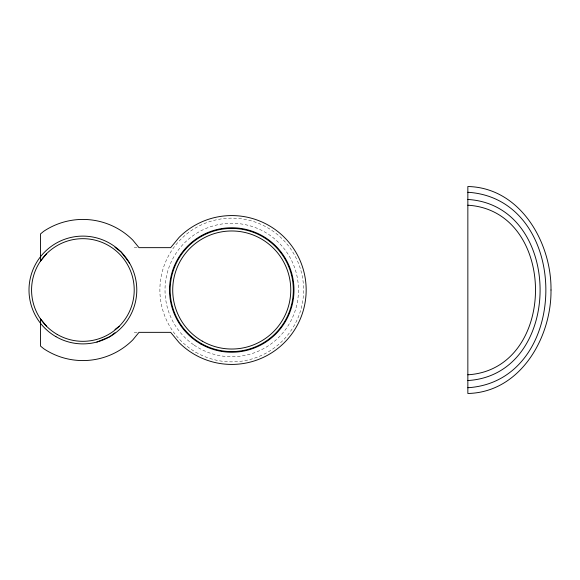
<?xml version="1.0" encoding="UTF-8"?>
<svg xmlns="http://www.w3.org/2000/svg" width="580" height="580" viewBox="0 0 580 580"><rect width="100%" height="100%" fill="white"/><g stroke="black" fill="none" stroke-linecap="round" stroke-linejoin="round"><path stroke-width="0.43" stroke-dasharray="2.9 2.17" d="M134.219 247.653L137.409 247.653M134.219 332.347L137.409 332.347M195.815 352.234A71.862 71.862 0 0 0 303.601 290A71.862 71.862 0 0 0 195.815 227.766A71.862 71.862 0 0 0 195.815 352.234M194.104 345.1A66.729 66.729 0 0 0 298.279 295.046A66.729 66.729 0 0 0 202.848 229.854A66.729 66.729 0 0 0 194.104 345.1"/><path stroke-width="0.87" d="M46.603 253.706L40.549 261.08L40.549 233.892L43.681 231.319A70.579 70.579 0 0 1 132.798 240.098L139.004 247.653L170.679 247.653L179.118 237.372A74.421 74.421 0 0 1 284.367 237.372A74.421 74.421 0 0 1 284.367 342.628A74.421 74.421 0 0 1 179.118 342.628L170.679 332.347L139.004 332.347L132.798 339.902A70.579 70.579 0 0 1 43.681 348.681L40.549 346.108L40.549 318.92L46.603 326.293M114.971 329.527L119.19 326.293M114.971 332.731L109.837 336.675L96.846 342.055M467.85 374.796C558.054 369.243 558.054 210.757 467.85 205.204M467.85 380.538C564.173 374.615 564.173 205.385 467.85 199.462M467.85 387.73C571.858 381.132 571.858 198.868 467.85 192.27M114.971 247.268L121.002 251.894L129.565 263.052M551 290C551.58 337.567 520.195 392.406 467.85 393.479L467.85 186.521C520.195 187.594 551.58 242.433 551 290M57.231 334.45A51.33 51.33 0 0 0 134.219 290A51.33 51.33 0 0 0 57.231 245.55A51.33 51.33 0 0 0 57.231 334.45M200.948 343.338A61.596 61.596 0 0 0 293.335 290A61.596 61.596 0 0 0 200.948 236.662A61.596 61.596 0 0 0 200.948 343.338M202.231 341.12A59.029 59.029 0 0 0 290.769 290A59.029 59.029 0 0 0 202.231 238.88A59.029 59.029 0 0 0 202.231 341.12M200.629 343.896A62.234 62.234 0 0 0 293.98 290A62.234 62.234 0 0 0 200.629 236.103A62.234 62.234 0 0 0 200.629 343.896M55.948 336.675A53.897 53.897 0 0 0 136.786 290A53.897 53.897 0 0 0 55.948 243.325A53.897 53.897 0 0 0 55.948 336.675"/></g></svg>
